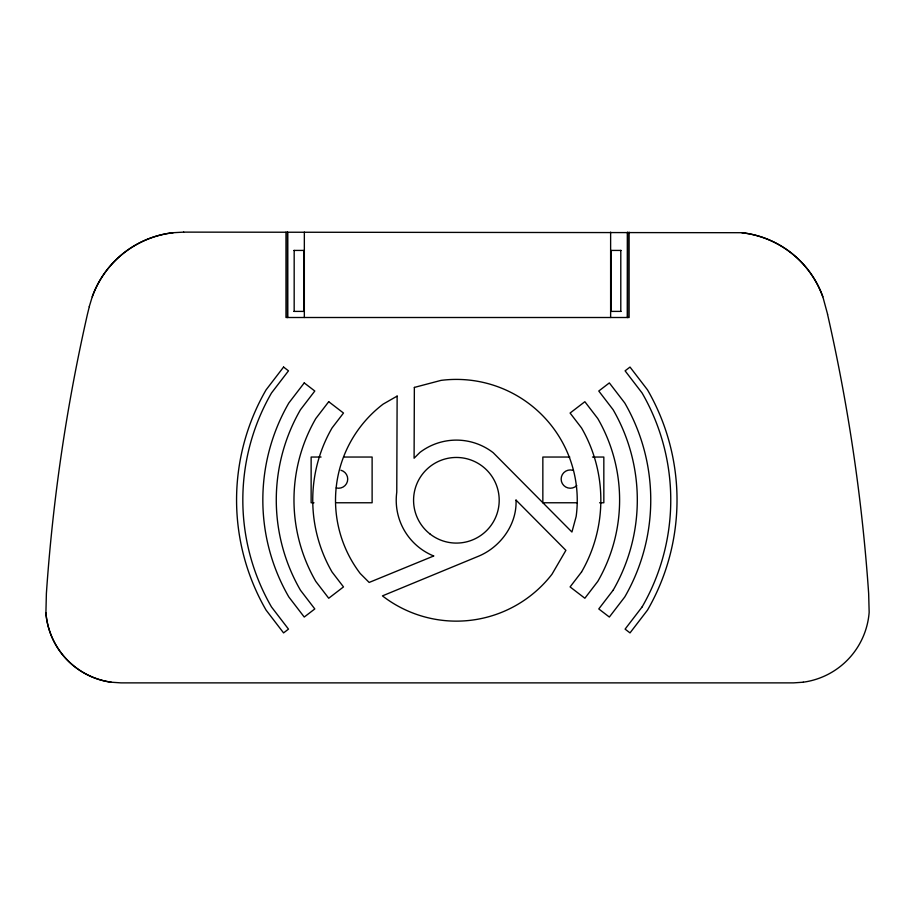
<?xml version="1.0" encoding="UTF-8"?>
<svg xmlns="http://www.w3.org/2000/svg" width="915" height="915" viewBox="0 0 915 915"><rect width="100%" height="100%" fill="white"/><g stroke="black" fill="none" stroke-linecap="round" stroke-linejoin="round"><path stroke-width="1.37" d="M89.304 306.674L87.428 314.291A1821.593 1821.593 0 0 0 46.379 593.538L45.91 612.821A75.922 75.922 0 0 0 111.253 682.213L120.986 682.876L793.545 682.876L803.279 682.213M89.235 306.674L92.266 296.735A97.642 97.642 0 0 1 173.232 232.707L183.652 232.136M183.583 232.124L741.802 232.707A97.642 97.642 0 0 1 822.837 296.735L827.606 314.303M293.955 250.424L303.723 250.424L303.723 311.397L293.955 311.397M621.011 250.424L611.243 250.424L611.243 311.397L621.011 311.397M321.062 457.043L311.134 457.043L311.134 502.77L313.971 502.77M343.754 457.043L372.119 457.043L372.119 502.77L336.663 502.77M569.793 457.043L542.847 457.043L542.847 502.77L576.885 502.77M592.485 457.043L603.831 457.043L603.831 502.77L599.577 502.77M629.108 232.136L629.108 317.505L285.983 317.505L285.983 232.136M620.793 250.424L620.793 311.397M610.625 232.124L610.625 317.494M304.34 232.124L304.34 317.494M294.173 250.424L294.173 311.397M287.596 232.136L287.596 317.505M287.527 232.124L287.527 317.494M111.321 682.213A75.922 75.922 0 0 1 45.91 612.821M827.537 314.303A1821.593 1821.593 0 0 1 868.655 593.526L869.159 612.329A76.46 76.46 0 0 1 803.21 682.201M92.266 296.735A97.642 97.642 0 0 1 173.301 232.707M741.733 232.707A97.642 97.642 0 0 1 822.768 296.735M340.94 470.253A9.15 9.15 0 0 1 347.414 481.45A9.15 9.15 0 0 1 336.205 487.924M576.759 485.556A9.15 9.15 0 0 1 561.455 481.45A9.15 9.15 0 0 1 572.653 470.253M397.133 396.103L396.767 492.19A60.161 60.161 0 0 0 433.15 555.76L433.824 555.943L369.157 582.443L360.213 573.488A120.872 120.872 0 0 1 383.168 404.098L397.133 396.103M414.358 387.422L414.095 458.209L419.939 452.399A60.161 60.161 0 0 1 493.185 452.685L571.932 532.027L576.153 516.495A120.872 120.872 0 0 0 441.053 380.377L414.358 387.422M516.026 500.105C517.101 524.101 500.905 546.598 479.197 555.931L382.436 595.882A120.872 120.872 0 0 0 551.997 574.208L565.893 550.35L516.026 500.105M283.57 367.064L266.071 389.87A220.229 220.229 0 0 0 266.071 610.099L283.57 632.906L288.488 629.12L271.492 606.965A213.973 213.973 0 0 1 271.492 392.993L288.488 370.838L283.57 367.064M304.238 382.916L288.82 403A193.957 193.957 0 0 0 288.82 596.957L304.238 617.042L314.806 608.933L300.463 590.244A180.518 180.518 0 0 1 300.463 409.726L314.806 391.025L304.238 382.916M328.725 401.708L315.789 418.567A162.824 162.824 0 0 0 315.789 581.391L328.725 598.25L343.491 586.915L332.042 572.001A144.044 144.044 0 0 1 332.042 427.957L343.491 413.042L328.725 401.708M581.54 572.001L570.091 586.915L584.857 598.25L597.792 581.391A162.824 162.824 0 0 0 597.792 418.567L584.857 401.708L570.091 413.042L581.54 427.957A144.044 144.044 0 0 1 581.54 572.001M613.119 590.244L598.776 608.933L609.344 617.042L624.762 596.957A193.957 193.957 0 0 0 624.762 403L609.344 382.916L598.776 391.025L613.119 409.726A180.518 180.518 0 0 1 613.119 590.244M642.09 606.965L625.094 629.12L630.012 632.906L647.511 610.099A220.229 220.229 0 0 0 647.511 389.87L630.012 367.064L625.094 370.838L642.09 392.993A213.973 213.973 0 0 1 642.09 606.965M627.507 317.505L627.507 232.136L627.438 317.494M430.187 534.131A42.811 42.811 0 0 0 498.812 506.018A42.811 42.811 0 0 0 440.149 460.657A42.811 42.811 0 0 0 430.187 534.131"/></g></svg>
